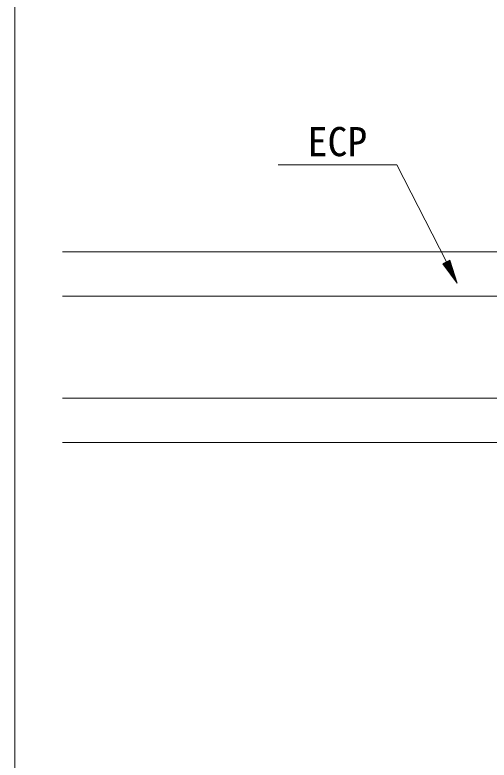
# Model space of a CAD drawing. Units: millimetres at full size, sheet at 1:6; details may follow other scales. Extents: x -1207 to 1226, y -853 to 852.
# Drawn here: x 405.4 to 554.4, y -480.2 to -246 of the extents above; entities that cross this region are included whole.
import ezdxf
from ezdxf.enums import TextEntityAlignment as Align

# ---------------------------------------------------------------- set-up
doc = ezdxf.new("R2010")
doc.units = ezdxf.units.MM
doc.header["$LTSCALE"] = 6
for name, color, linetype, lineweight in [('0-0_WAKU', 7, 'Continuous', 9), ('0-1_AL', 5, 'Continuous', 9), ('0-2_SUNPO', 7, 'Continuous', 9)]:
    doc.layers.add(name, color=color, linetype=linetype, lineweight=lineweight)
doc.styles.add('ＭＳ ゴシック', font='')
doc.styles.get('ＭＳ ゴシック').set_extended_font_data('MS Gothic')

msp = doc.modelspace()

# ---------------------------------------------------------------- linework, layer by layer
at = {"layer": '0-0_WAKU'}
msp.add_line((405.354, 852.121), (405.354, -800.993), dxfattribs=at)
at = {"layer": '0-1_AL'}
for p, q in [((420.354, -320.411), (711.174, -320.411)), ((420.354, -334.411), (711.174, -334.411)), ((420.354, -366.411), (711.174, -366.411)), ((420.354, -380.411), (711.174, -380.411))]:
    msp.add_line(p, q, dxfattribs=at)
at = {"layer": '0-2_SUNPO'}
for p, q in [((525.384, -293.145), (488.077, -293.145)), ((540.942, -323.646), (525.384, -293.145)), ((542.056, -323.078), (539.829, -324.214)), ((542.061, -323.093), (542.027, -323.093)), ((544.35, -330.327), (542.056, -323.078)), ((539.829, -324.214), (544.35, -330.327)), ((542.425, -324.243), (539.85, -324.243)), ((542.409, -324.193), (539.871, -324.193)), ((542.44, -324.293), (539.887, -324.293)), ((542.456, -324.343), (539.924, -324.343)), ((542.472, -324.393), (539.961, -324.393)), ((542.393, -324.143), (539.969, -324.143)), ((542.488, -324.443), (539.998, -324.443)), ((542.504, -324.493), (540.035, -324.493)), ((542.377, -324.093), (540.067, -324.093)), ((542.52, -324.543), (540.072, -324.543)), ((542.535, -324.593), (540.109, -324.593)), ((542.551, -324.643), (540.146, -324.643)), ((542.361, -324.043), (540.165, -324.043)), ((542.567, -324.693), (540.183, -324.693)), ((542.583, -324.743), (540.22, -324.743)), ((542.599, -324.793), (540.257, -324.793)), ((542.345, -323.993), (540.263, -323.993)), ((542.614, -324.843), (540.294, -324.843)), ((542.63, -324.893), (540.331, -324.893)), ((542.329, -323.943), (540.361, -323.943)), ((542.646, -324.943), (540.368, -324.943)), ((542.662, -324.993), (540.405, -324.993)), ((542.678, -325.043), (540.442, -325.043)), ((542.314, -323.893), (540.459, -323.893)), ((542.694, -325.093), (540.479, -325.093)), ((542.709, -325.143), (540.516, -325.143)), ((542.725, -325.193), (540.553, -325.193)), ((542.298, -323.843), (540.557, -323.843)), ((542.741, -325.243), (540.59, -325.243)), ((542.757, -325.293), (540.627, -325.293)), ((542.282, -323.793), (540.655, -323.793)), ((542.773, -325.343), (540.664, -325.343)), ((542.788, -325.393), (540.701, -325.393)), ((542.804, -325.443), (540.738, -325.443)), ((542.266, -323.743), (540.753, -323.743)), ((542.25, -323.693), (540.851, -323.693)), ((542.235, -323.643), (540.949, -323.643)), ((542.219, -323.593), (541.047, -323.593)), ((542.203, -323.543), (541.145, -323.543)), ((542.187, -323.493), (541.243, -323.493)), ((542.171, -323.443), (541.341, -323.443)), ((542.155, -323.393), (541.439, -323.393)), ((542.14, -323.343), (541.537, -323.343)), ((542.124, -323.293), (541.635, -323.293)), ((542.108, -323.243), (541.733, -323.243)), ((542.092, -323.193), (541.831, -323.193)), ((542.076, -323.143), (541.929, -323.143)), ((542.82, -325.493), (540.775, -325.493)), ((542.836, -325.543), (540.812, -325.543)), ((542.852, -325.593), (540.849, -325.593)), ((542.868, -325.643), (540.886, -325.643)), ((542.883, -325.693), (540.923, -325.693)), ((542.899, -325.743), (540.96, -325.743)), ((542.915, -325.793), (540.997, -325.793)), ((542.931, -325.843), (541.034, -325.843)), ((542.947, -325.893), (541.071, -325.893)), ((542.963, -325.943), (541.108, -325.943)), ((542.978, -325.993), (541.145, -325.993)), ((542.994, -326.043), (541.181, -326.043)), ((543.01, -326.093), (541.219, -326.093)), ((543.026, -326.143), (541.255, -326.143)), ((543.042, -326.193), (541.292, -326.193)), ((543.058, -326.243), (541.33, -326.243)), ((543.073, -326.293), (541.366, -326.293)), ((543.089, -326.343), (541.404, -326.343)), ((543.105, -326.393), (541.44, -326.393)), ((543.121, -326.443), (541.477, -326.443)), ((543.137, -326.493), (541.514, -326.493)), ((543.153, -326.543), (541.551, -326.543)), ((543.168, -326.593), (541.588, -326.593)), ((543.184, -326.643), (541.625, -326.643)), ((543.2, -326.693), (541.662, -326.693)), ((543.216, -326.743), (541.699, -326.743)), ((543.232, -326.793), (541.736, -326.793)), ((543.248, -326.843), (541.773, -326.843)), ((543.263, -326.893), (541.81, -326.893)), ((543.279, -326.943), (541.847, -326.943)), ((543.295, -326.993), (541.884, -326.993)), ((543.311, -327.043), (541.921, -327.043)), ((543.327, -327.093), (541.958, -327.093)), ((543.342, -327.143), (541.995, -327.143)), ((543.358, -327.193), (542.032, -327.193)), ((543.374, -327.243), (542.069, -327.243)), ((543.39, -327.293), (542.106, -327.293)), ((543.406, -327.343), (542.143, -327.343)), ((543.422, -327.393), (542.18, -327.393)), ((543.437, -327.443), (542.217, -327.443)), ((543.453, -327.493), (542.254, -327.493)), ((543.469, -327.543), (542.291, -327.543)), ((543.485, -327.593), (542.328, -327.593)), ((543.501, -327.643), (542.365, -327.643)), ((543.517, -327.693), (542.402, -327.693)), ((543.532, -327.743), (542.439, -327.743)), ((543.548, -327.793), (542.476, -327.793)), ((543.564, -327.843), (542.513, -327.843)), ((543.58, -327.893), (542.55, -327.893)), ((543.596, -327.943), (542.587, -327.943)), ((543.612, -327.993), (542.624, -327.993)), ((543.627, -328.043), (542.661, -328.043)), ((543.643, -328.093), (542.698, -328.093)), ((543.659, -328.143), (542.735, -328.143)), ((543.675, -328.193), (542.772, -328.193)), ((543.691, -328.243), (542.809, -328.243)), ((543.707, -328.293), (542.846, -328.293)), ((543.722, -328.343), (542.883, -328.343)), ((543.738, -328.393), (542.92, -328.393)), ((543.754, -328.443), (542.957, -328.443)), ((543.77, -328.493), (542.994, -328.493)), ((543.786, -328.543), (543.031, -328.543)), ((543.802, -328.593), (543.068, -328.593)), ((543.817, -328.643), (543.105, -328.643)), ((543.833, -328.693), (543.142, -328.693)), ((543.849, -328.743), (543.179, -328.743)), ((543.865, -328.793), (543.216, -328.793)), ((543.881, -328.843), (543.253, -328.843)), ((543.896, -328.893), (543.29, -328.893)), ((543.912, -328.943), (543.327, -328.943)), ((543.928, -328.993), (543.364, -328.993)), ((543.944, -329.043), (543.401, -329.043)), ((543.96, -329.093), (543.437, -329.093)), ((543.976, -329.143), (543.475, -329.143)), ((543.991, -329.193), (543.511, -329.193)), ((544.007, -329.243), (543.548, -329.243)), ((544.023, -329.293), (543.585, -329.293)), ((544.039, -329.343), (543.622, -329.343)), ((544.055, -329.393), (543.659, -329.393)), ((544.07, -329.443), (543.696, -329.443)), ((544.086, -329.493), (543.733, -329.493)), ((544.102, -329.543), (543.77, -329.543)), ((544.118, -329.593), (543.807, -329.593)), ((544.134, -329.643), (543.844, -329.643)), ((544.15, -329.693), (543.881, -329.693)), ((544.166, -329.743), (543.918, -329.743)), ((544.181, -329.793), (543.955, -329.793)), ((544.197, -329.843), (543.992, -329.843)), ((544.213, -329.893), (544.029, -329.893)), ((544.229, -329.943), (544.066, -329.943)), ((544.245, -329.993), (544.103, -329.993)), ((544.261, -330.043), (544.14, -330.043)), ((544.276, -330.093), (544.177, -330.093)), ((544.292, -330.143), (544.214, -330.143)), ((544.308, -330.193), (544.251, -330.193)), ((544.324, -330.243), (544.288, -330.243)), ((544.34, -330.293), (544.325, -330.293))]:
    msp.add_line(p, q, dxfattribs=at)

# ---------------------------------------------------------------- texts
at = {"layer": '0-2_SUNPO', "style": 'ＭＳ ゴシック'}
msp.add_text('ECP', height=9.164, dxfattribs=at).set_placement((497.355, -293.145), align=Align.BOTTOM_LEFT)

doc.saveas('drawing.dxf')
